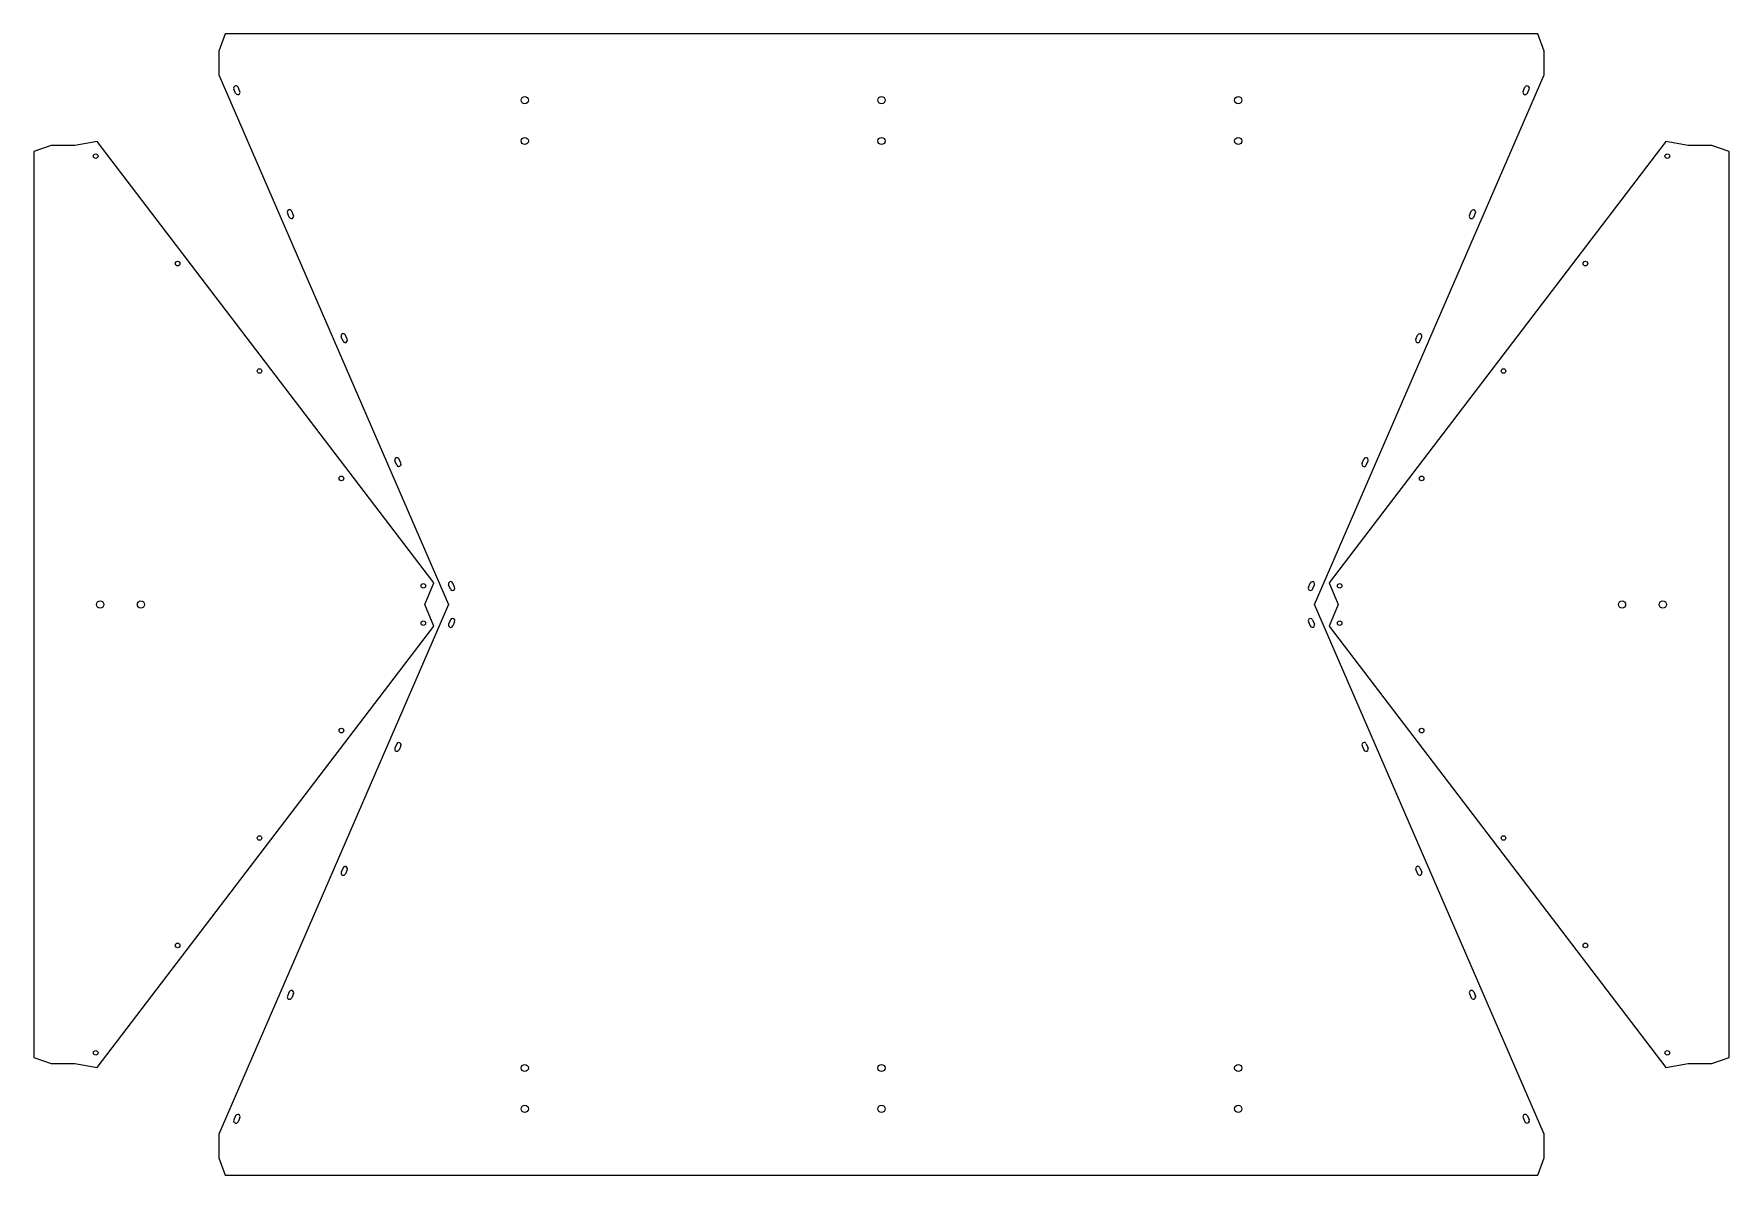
# Model space of a CAD drawing. Header units: millimetres. Extents: x -182 to 1482, y -560 to 560.
import ezdxf

# ---------------------------------------------------------------- set-up
doc = ezdxf.new("R2010")
doc.units = ezdxf.units.MM

msp = doc.modelspace()

# ---------------------------------------------------------------- linework, layer by layer
for p, q in [((6, 559.6193), (0, 542.6193)), ((1294, 559.6193), (6, 559.6193)), ((1300, 542.6193), (1294, 559.6193)), ((0, 542.6193), (0, 519.6193)), ((1300, 519.6193), (1300, 542.6193)), ((0, 519.6193), (225.1406, 0)), ((1074.8594, 0), (1300, 519.6193)), ((16.3234, 501.4389), (14.5343, 505.568)), ((20.4525, 503.2279), (18.6634, 507.357)), ((1279.5475, 503.2279), (1281.3366, 507.357)), ((1283.6766, 501.4389), (1285.4657, 505.568)), ((-164.5967, 450.2774), (-181.5967, 444.2774)), ((-141.5967, 450.2774), (-164.5967, 450.2774)), ((-119.4252, 454.1868), (-141.5967, 450.2774)), ((210.7576, 21.2755), (-119.4252, 454.1868)), ((1419.4252, 454.1868), (1089.2424, 21.2755)), ((1441.5967, 450.2774), (1419.4252, 454.1868)), ((1464.5967, 450.2774), (1441.5967, 450.2774)), ((1481.5967, 444.2774), (1464.5967, 450.2774)), ((-181.5967, 444.2774), (-181.5967, -444.2774)), ((1481.5967, -444.2774), (1481.5967, 444.2774)), ((69.0009, 379.8604), (67.2119, 383.9895)), ((73.13, 381.6494), (71.3409, 385.7785)), ((1226.87, 381.6494), (1228.6591, 385.7785)), ((1230.9991, 379.8604), (1232.7881, 383.9895)), ((121.6784, 258.2819), (119.8894, 262.411)), ((125.8075, 260.071), (124.0185, 264.2)), ((1174.1925, 260.071), (1175.9815, 264.2)), ((1178.3216, 258.2819), (1180.1106, 262.411)), ((174.356, 136.7034), (172.5669, 140.8325)), ((178.485, 138.4925), (176.696, 142.6215)), ((1121.515, 138.4925), (1123.304, 142.6215)), ((1125.644, 136.7034), (1127.4331, 140.8325)), ((201.8312, 0), (210.7576, 21.2755)), ((227.0335, 15.1249), (225.2444, 19.254)), ((231.1626, 16.914), (229.3735, 21.0431)), ((1068.8374, 16.914), (1070.6265, 21.0431)), ((1072.9665, 15.1249), (1074.7556, 19.254)), ((1089.2424, 21.2755), (1098.1688, 0)), ((225.1406, 0), (0, -519.6193)), ((210.7576, -21.2755), (201.8312, 0)), ((1300, -519.6193), (1074.8594, 0)), ((1098.1688, 0), (1089.2424, -21.2755)), ((227.0335, -15.1249), (225.2444, -19.254)), ((1072.9665, -15.1249), (1074.7556, -19.254)), ((-119.4252, -454.1868), (210.7576, -21.2755)), ((231.1626, -16.914), (229.3735, -21.0431)), ((1068.8374, -16.914), (1070.6265, -21.0431)), ((1089.2424, -21.2755), (1419.4252, -454.1868)), ((174.356, -136.7034), (172.5669, -140.8325)), ((178.485, -138.4925), (176.696, -142.6215)), ((1121.515, -138.4925), (1123.304, -142.6215)), ((1125.644, -136.7034), (1127.4331, -140.8325)), ((121.6784, -258.2819), (119.8894, -262.411)), ((125.8075, -260.071), (124.0185, -264.2)), ((1174.1925, -260.071), (1175.9815, -264.2)), ((1178.3216, -258.2819), (1180.1106, -262.411)), ((69.0009, -379.8604), (67.2119, -383.9895)), ((73.13, -381.6494), (71.3409, -385.7785)), ((1226.87, -381.6494), (1228.6591, -385.7785)), ((1230.9991, -379.8604), (1232.7881, -383.9895)), ((-181.5967, -444.2774), (-164.5967, -450.2774)), ((1464.5967, -450.2774), (1481.5967, -444.2774)), ((-164.5967, -450.2774), (-141.5967, -450.2774)), ((-141.5967, -450.2774), (-119.4252, -454.1868)), ((1419.4252, -454.1868), (1441.5967, -450.2774)), ((1441.5967, -450.2774), (1464.5967, -450.2774)), ((16.3234, -501.4389), (14.5343, -505.568)), ((20.4525, -503.2279), (18.6634, -507.357)), ((1279.5475, -503.2279), (1281.3366, -507.357)), ((1283.6766, -501.4389), (1285.4657, -505.568)), ((0, -519.6193), (0, -542.6193)), ((1300, -542.6193), (1300, -519.6193)), ((0, -542.6193), (6, -559.6193)), ((1294, -559.6193), (1300, -542.6193)), ((6, -559.6193), (1294, -559.6193))]:
    msp.add_line(p, q)
for centre, radius in [((300, 494.6193), 3.5), ((650, 494.6193), 3.5), ((1000, 494.6193), 3.5), ((300, 454.6193), 3.5), ((650, 454.6193), 3.5), ((1000, 454.6193), 3.5), ((-120.9577, 439.7066), 2.25), ((1420.9577, 439.7066), 2.25), ((-40.6038, 334.3525), 2.25), ((1340.6038, 334.3525), 2.25), ((39.7501, 228.9983), 2.25), ((1260.2499, 228.9983), 2.25), ((120.1041, 123.6442), 2.25), ((1179.8959, 123.6442), 2.25), ((200.458, 18.2901), 2.25), ((1099.542, 18.2901), 2.25), ((-116.5967, 0), 3.5), ((-76.5967, 0), 3.5), ((1376.5967, 0), 3.5), ((1416.5967, 0), 3.5), ((200.458, -18.2901), 2.25), ((1099.542, -18.2901), 2.25), ((120.1041, -123.6442), 2.25), ((1179.8959, -123.6442), 2.25), ((39.7501, -228.9983), 2.25), ((1260.2499, -228.9983), 2.25), ((-40.6038, -334.3525), 2.25), ((1340.6038, -334.3525), 2.25), ((-120.9577, -439.7066), 2.25), ((1420.9577, -439.7066), 2.25), ((300, -454.6193), 3.5), ((650, -454.6193), 3.5), ((1000, -454.6193), 3.5), ((300, -494.6193), 3.5), ((650, -494.6193), 3.5), ((1000, -494.6193), 3.5)]:
    msp.add_circle(centre, radius)
for centre, start, end in [((16.5989, 506.4625), 23.4261, 203.4261), ((18.3879, 502.3334), 203.4261, 23.4261), ((1281.6121, 502.3334), 156.5739, 336.5739), ((1283.4011, 506.4625), 336.5739, 156.5739), ((69.2764, 384.884), 23.4261, 203.4261), ((1230.7236, 384.884), 336.5739, 156.5739), ((71.0655, 380.7549), 203.4261, 23.4261), ((1228.9345, 380.7549), 156.5739, 336.5739), ((121.9539, 263.3055), 23.4261, 203.4261), ((123.743, 259.1764), 203.4261, 23.4261), ((1176.257, 259.1764), 156.5739, 336.5739), ((1178.0461, 263.3055), 336.5739, 156.5739), ((174.6315, 141.727), 23.4261, 203.4261), ((176.4205, 137.5979), 203.4261, 23.4261), ((1123.5795, 137.5979), 156.5739, 336.5739), ((1125.3685, 141.727), 336.5739, 156.5739), ((227.309, 20.1485), 23.4261, 203.4261), ((229.098, 16.0195), 203.4261, 23.4261), ((1070.902, 16.0195), 156.5739, 336.5739), ((1072.691, 20.1485), 336.5739, 156.5739), ((229.098, -16.0195), 336.5739, 156.5739), ((1070.902, -16.0195), 23.4261, 203.4261), ((227.309, -20.1485), 156.5739, 336.5739), ((1072.691, -20.1485), 203.4261, 23.4261), ((174.6315, -141.727), 156.5739, 336.5739), ((176.4205, -137.5979), 336.5739, 156.5739), ((1123.5795, -137.5979), 23.4261, 203.4261), ((1125.3685, -141.727), 203.4261, 23.4261), ((121.9539, -263.3055), 156.5739, 336.5739), ((123.743, -259.1764), 336.5739, 156.5739), ((1176.257, -259.1764), 23.4261, 203.4261), ((1178.0461, -263.3055), 203.4261, 23.4261), ((71.0655, -380.7549), 336.5739, 156.5739), ((1228.9345, -380.7549), 23.4261, 203.4261), ((69.2764, -384.884), 156.5739, 336.5739), ((1230.7236, -384.884), 203.4261, 23.4261), ((16.5989, -506.4625), 156.5739, 336.5739), ((18.3879, -502.3334), 336.5739, 156.5739), ((1281.6121, -502.3334), 23.4261, 203.4261), ((1283.4011, -506.4625), 203.4261, 23.4261)]:
    msp.add_arc(centre, 2.25, start, end)

doc.saveas('drawing.dxf')
